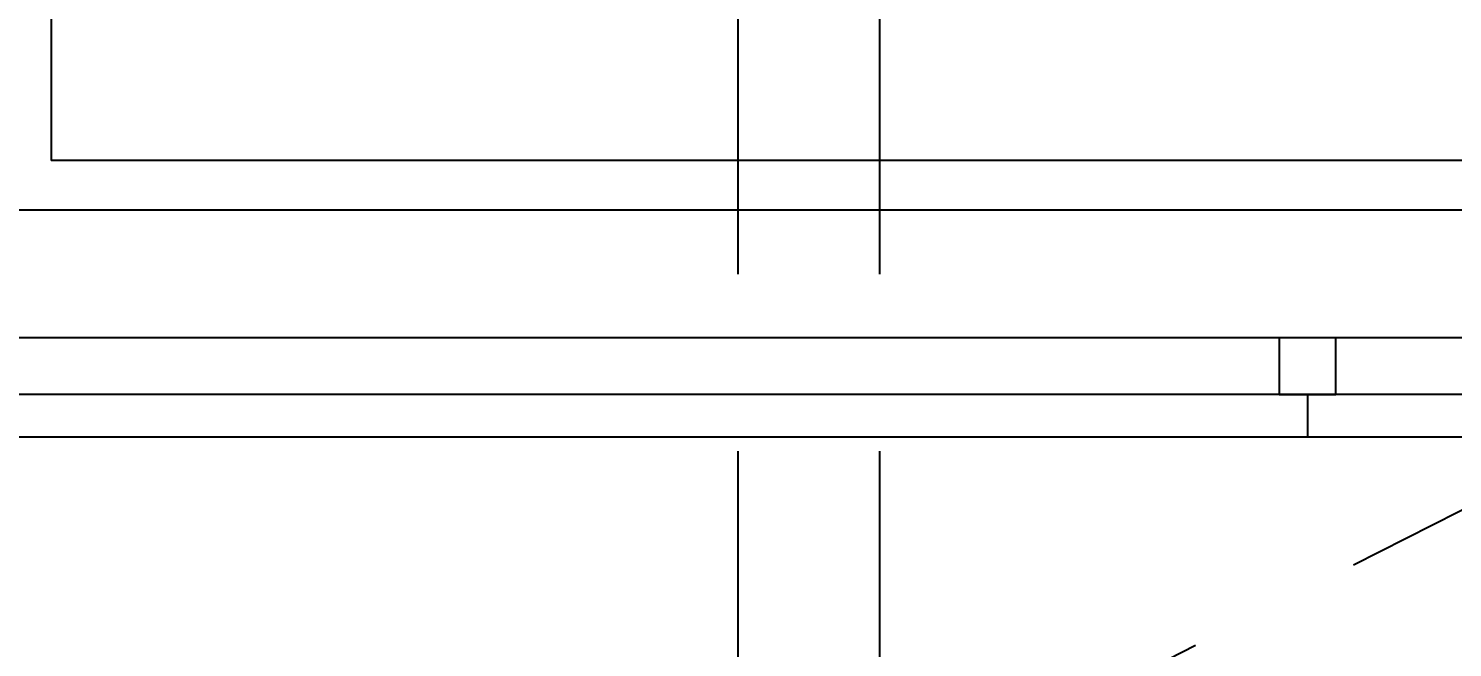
# Model space of a CAD drawing. Header units: millimetres. Extents: x 1658.6 to 1706.6, y -26.2 to 3.6.
# Drawn here: x 1664.333 to 1665.339, y -14.907 to -14.47 of the extents above; entities that cross this region are included whole.
import ezdxf

# ---------------------------------------------------------------- set-up
doc = ezdxf.new("R2010")
doc.units = ezdxf.units.MM
doc.linetypes.add('DASHED2', pattern=[0.375, 0.25, -0.125])
for name, color, linetype in [('COTA', 11, 'Continuous'), ('EM VISTA', 2, 'Continuous'), ('ESQUADRIA', 2, 'Continuous'), ('HACHURA', 11, 'Continuous'), ('PAREDE', 7, 'Continuous'), ('PILAR', 21, 'Continuous'), ('PROJECAO', 1, 'DASHED2')]:
    doc.layers.add(name, color=color, linetype=linetype)
doc.styles.add('ROMANS', font='romans.shx')
doc.dimstyles.new('Copy of TICK50', dxfattribs={"dimtxt": 0.075, "dimasz": 0.0995, "dimexe": 0.18, "dimexo": 0.0625, "dimgap": 0.063, "dimtad": 1, "dimrnd": 0.005, "dimzin": 4, "dimdsep": 46, "dimtxsty": 'ROMANS', "dimblk1": 'TICK', "dimblk2": 'TICK', "dimsah": 1, "dimcen": 0.09, "dimse1": 1, "dimse2": 1, "dimclrd": 256, "dimclrt": 2, "dimaunit": 1, "dimadec": 4, "dimazin": 0, "dimtfac": 1, "dimtix": 1, "dimtmove": 2, "dimatfit": 3, "dimldrblk": 'TICK', "dimfxl": 0.18, "dimtfillclr": 256, "dimtolj": 1, "dimtzin": 0, "dimlwd": -1, "dimarcsym": 0})

# ---------------------------------------------------------------- blocks, each defined once
blk = doc.blocks.new('TICK')
at = {"layer": 'COTA'}
for p, q in [((0, 1.907592907288972), (0, -1.907600000000002)), ((-1, 0), (1, 0))]:
    blk.add_line(p, q, dxfattribs=at)
at = {"layer": 'COTA', "color": 2}
blk.add_line((0.5, 0.5), (-0.5, -0.5), dxfattribs=at)
blk = doc.blocks.new('*D86')
at = {"layer": 'COTA'}
blk.add_line((1664.413947151719, -15.45237665051484), (1670.234947151719, -15.45237665051484), dxfattribs=at)
at = {"layer": 'Defpoints', "color": 0}
for p in [(1670.334447151719, -11.92545829628904), (1664.314447151719, -14.27045829628827), (1670.334447151719, -15.45237665051484)]:
    blk.add_point(p, dxfattribs=at)
at = {"layer": 'COTA', "xscale": 0.0995, "yscale": 0.0995, "zscale": 0.0995, "rotation": 180}
blk.add_blockref('TICK', (1664.314447151719, -15.45237665051484), dxfattribs=at)
at = {"layer": 'COTA', "xscale": 0.0995, "yscale": 0.0995, "zscale": 0.0995}
blk.add_blockref('TICK', (1670.334447151719, -15.45237665051484), dxfattribs=at)
at = {"layer": 'COTA', "color": 2, "insert": (1667.324447151719, -15.35187665051484), "char_height": 0.075, "attachment_point": 5, "style": 'ROMANS'}
blk.add_mtext('\\A1;6.02', dxfattribs=at)
blk = doc.blocks.new('*D85')
at = {"layer": 'COTA'}
for p, q in [((1664.124947151719, -15.45237665051484), (1664.025447151719, -15.45237665051484)), ((1664.224447151719, -15.45237665051484), (1664.314447151719, -15.45237665051484)), ((1664.413947151719, -15.45237665051484), (1664.513447151719, -15.45237665051484))]:
    blk.add_line(p, q, dxfattribs=at)
at = {"layer": 'Defpoints', "color": 0}
for p in [(1664.314447151719, -14.27045829628827), (1664.224447151719, -14.36045829628888), (1664.314447151719, -15.45237665051484)]:
    blk.add_point(p, dxfattribs=at)
at = {"layer": 'COTA', "xscale": 0.0995, "yscale": 0.0995, "zscale": 0.0995}
blk.add_blockref('TICK', (1664.224447151719, -15.45237665051484), dxfattribs=at)
at = {"layer": 'COTA', "xscale": 0.0995, "yscale": 0.0995, "zscale": 0.0995, "rotation": 180}
blk.add_blockref('TICK', (1664.314447151719, -15.45237665051484), dxfattribs=at)
at = {"layer": 'COTA', "color": 2, "insert": (1664.269447151719, -15.35187665051484), "char_height": 0.075, "attachment_point": 5, "style": 'ROMANS'}
blk.add_mtext('\\A1;.09', dxfattribs=at)
blk = doc.blocks.new('ESTRUTURA(20-03-2019)')
at = {"layer": 'PROJECAO', "color": 11}
blk.add_line((-29.76999999999884, -0.8899999999996169), (-35.87999999999852, -0.8899999999996169), dxfattribs=at)

msp = doc.modelspace()

# ---------------------------------------------------------------- linework, layer by layer
at = {"layer": 'EM VISTA', "color": 1}
for p, q in [((1670.294447151719, -14.59845836722474), (1664.314447151719, -14.59845836722474)), ((1670.294447151719, -14.68845836722512), (1664.224447151719, -14.68845836722512))]:
    msp.add_line(p, q, dxfattribs=at)
at = {"layer": 'ESQUADRIA'}
for p, q in [((1670.294447151718, -14.72845836722486), (1664.184447151719, -14.72845836722486)), ((1665.236447151719, -14.72845836722509), (1665.236447151719, -14.75845836722476)), ((1670.294447151719, -14.75845836722476), (1664.15444715172, -14.75845836722476))]:
    msp.add_line(p, q, dxfattribs=at)
at = {"layer": 'ESQUADRIA', "color": 3}
msp.add_lwpolyline([(1665.216447151719, -14.72845836722509), (1665.256447151719, -14.72845836722509), (1665.256447151719, -14.6884583672251), (1665.216447151719, -14.6884583672251)], close=True, dxfattribs=at)
at = {"layer": 'HACHURA'}
msp.add_line((1670.294447151719, -14.56345836722467), (1664.349447151719, -14.56345836722467), dxfattribs=at)
at = {"layer": 'PILAR'}
msp.add_line((1664.349447151719, -12.5534583672241), (1664.349447151719, -14.56345836722467), dxfattribs=at)
at = {"layer": 'PROJECAO'}
for p, q in [((1664.834447151719, -15.01845836722553), (1664.834447151719, -13.59845836722543)), ((1664.934447151719, -15.01845836722553), (1667.534447151719, -13.69845836722543)), ((1664.934447151719, -15.01845836722553), (1664.934447151719, -13.69845836722543))]:
    msp.add_line(p, q, dxfattribs=at)

# ---------------------------------------------------------------- block references
at = {"layer": 'PAREDE'}
msp.add_blockref('ESTRUTURA(20-03-2019)', (1700.104447151718, -13.79845836722551), dxfattribs=at)

# ---------------------------------------------------------------- dimensions: what is measured, and where the dimension line sits
at = {"layer": 'COTA'}
for base, p1, p2, picture, middle in [((1670.334447151719, -15.45237665051484), (1664.314447151719, -14.27045829628827), (1670.334447151719, -11.92545829628904), '*D86', (1667.324447151719, -15.35187665051484)), ((1664.314447151719, -15.45237665051484), (1664.224447151719, -14.36045829628888), (1664.314447151719, -14.27045829628827), '*D85', (1664.269447151719, -15.35187665051484))]:
    dim = msp.add_linear_dim(base=base, p1=p1, p2=p2, dimstyle='Copy of TICK50', dxfattribs=at)
    dim.commit()
    dim.dimension.update_dxf_attribs({"geometry": picture, "text_midpoint": middle})

doc.saveas('drawing.dxf')
